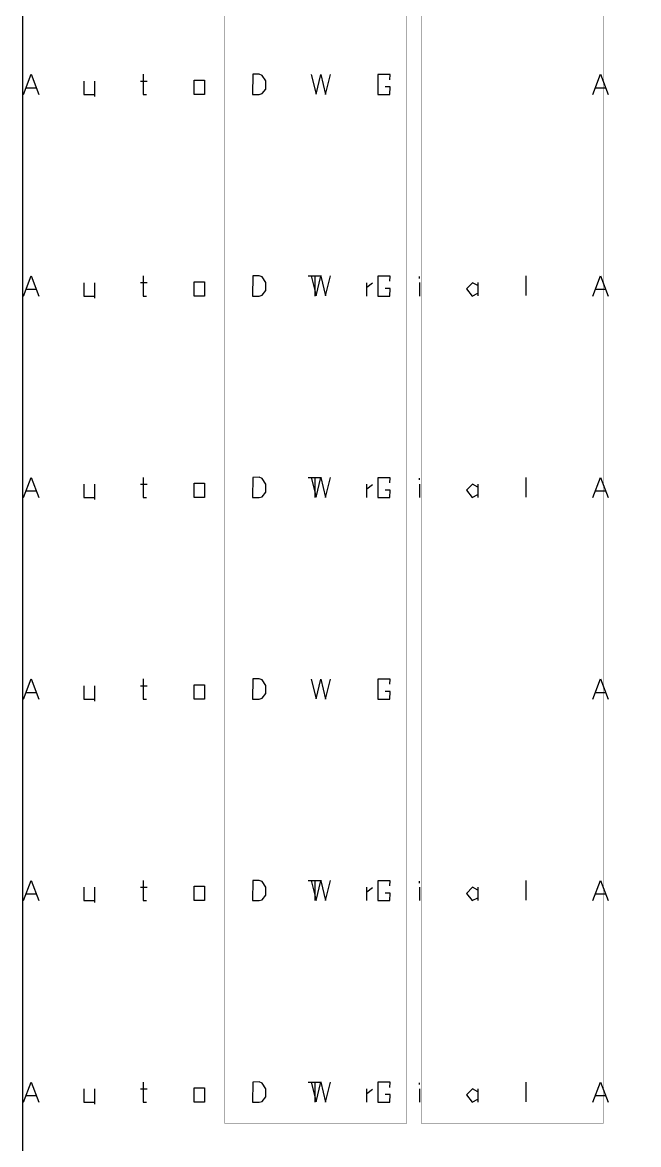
# Model space of a CAD drawing. Extents: x 0 to 595, y -1 to 841.
# Drawn here: x 0.2 to 128.9, y 201.3 to 435.6 of the extents above; entities that cross this region are included whole.
import ezdxf

# ---------------------------------------------------------------- set-up
doc = ezdxf.new("R2010")
doc.units = 0
doc.header["$MEASUREMENT"] = 0
doc.header["$XCLIPFRAME"] = 2
for name, color, linetype in [('at_Entity', 7, 'Continuous'), ('at_Rect', 7, 'Continuous'), ('at_Solid', 7, 'Continuous'), ('at_Text', 7, 'Continuous')]:
    doc.layers.add(name, color=color, linetype=linetype)
picture_1 = doc.add_image_def('image1.jpg', size_in_pixel=(1446, 2048))

msp = doc.modelspace()

# ---------------------------------------------------------------- linework, layer by layer
at = {"color": 28}
for p, q in [((119.31, 420.58), (120.91, 424.79)), ((120.91, 424.79), (122.51, 420.58)), ((119.9, 421.98), (121.9, 421.98)), ((0.42, 378.5), (2.02, 382.71)), ((2.02, 382.71), (3.62, 378.5)), ((25.45, 382.71), (25.45, 378.5)), ((48.3, 382.71), (48.29, 378.5)), ((49.68, 382.73), (48.3, 382.71)), ((50.31, 382.5), (49.68, 382.73)), ((51.04, 381.32), (50.31, 382.5)), ((60.54, 382.69), (61.54, 378.56)), ((61.54, 378.56), (62.54, 382.66)), ((62.54, 382.66), (63.53, 378.51)), ((63.53, 378.51), (64.53, 382.69)), ((76.97, 382.65), (74.43, 382.65)), ((74.43, 382.65), (74.43, 378.5)), ((76.95, 381.58), (76.97, 382.65)), ((1, 379.9), (3.01, 379.9)), ((13.04, 381.28), (13.04, 378.5)), ((15.24, 381.28), (15.24, 378.08)), ((24.84, 381.3), (26.26, 381.3)), ((36.06, 381.49), (38.23, 381.49)), ((36.06, 378.5), (36.06, 381.49)), ((38.23, 381.49), (38.23, 378.5)), ((50.29, 378.67), (51.02, 379.65)), ((51.02, 379.65), (51.04, 381.32)), ((76.97, 380.08), (75.96, 380.08)), ((76.95, 378.5), (76.97, 380.08)), ((13.04, 378.5), (15.24, 378.5)), ((25.45, 378.5), (26.11, 378.5)), ((38.23, 378.5), (36.06, 378.5)), ((48.29, 378.5), (49.65, 378.5)), ((49.65, 378.5), (50.29, 378.67)), ((74.43, 378.5), (76.95, 378.5)), ((119.31, 294.35), (120.91, 298.56)), ((120.91, 298.56), (122.51, 294.35)), ((119.9, 295.75), (121.9, 295.75)), ((0.42, 252.27), (2.02, 256.48)), ((2.02, 256.48), (3.62, 252.27)), ((25.45, 256.48), (25.45, 252.27)), ((48.3, 256.48), (48.29, 252.27)), ((49.68, 256.49), (48.3, 256.48)), ((50.31, 256.26), (49.68, 256.49)), ((51.04, 255.09), (50.31, 256.26)), ((60.54, 256.46), (61.54, 252.33)), ((61.54, 252.33), (62.54, 256.43)), ((62.54, 256.43), (63.53, 252.28)), ((63.53, 252.28), (64.53, 256.46)), ((76.97, 256.42), (74.43, 256.42)), ((74.43, 256.42), (74.43, 252.27)), ((76.95, 255.35), (76.97, 256.42)), ((1, 253.67), (3.01, 253.67)), ((13.04, 255.05), (13.04, 252.27)), ((15.24, 255.05), (15.24, 251.85)), ((24.84, 255.07), (26.26, 255.07)), ((36.06, 255.26), (38.23, 255.26)), ((36.06, 252.27), (36.06, 255.26)), ((38.23, 255.26), (38.23, 252.27)), ((50.29, 252.44), (51.02, 253.41)), ((51.02, 253.41), (51.04, 255.09)), ((76.97, 253.85), (75.96, 253.85)), ((76.95, 252.27), (76.97, 253.85)), ((13.04, 252.27), (15.24, 252.27)), ((25.45, 252.27), (26.11, 252.27)), ((38.23, 252.27), (36.06, 252.27)), ((48.29, 252.27), (49.65, 252.27)), ((49.65, 252.27), (50.29, 252.44)), ((74.43, 252.27), (76.95, 252.27))]:
    msp.add_line(p, q, dxfattribs=at)
at = {"layer": 'at_Entity', "color": 28}
for p, q in [((59.88, 340.63), (62.66, 340.63)), ((61.26, 340.63), (61.26, 336.43)), ((83.12, 340.1), (83.12, 340.48)), ((105.36, 340.62), (105.34, 336.51)), ((72.07, 339.2), (72.07, 336.43)), ((72.1, 338.27), (73.29, 339.16)), ((83.1, 339.22), (83.1, 336.43)), ((94.17, 339.2), (92.91, 337.94)), ((92.91, 337.94), (94.14, 336.43)), ((95.34, 338.61), (94.17, 339.2)), ((95.32, 339.22), (95.32, 336.45)), ((94.14, 336.43), (95.34, 337.03)), ((59.88, 214.4), (62.66, 214.4)), ((61.26, 214.4), (61.26, 210.19)), ((83.12, 213.87), (83.12, 214.25)), ((105.36, 214.39), (105.34, 210.28)), ((72.07, 212.97), (72.07, 210.19)), ((72.1, 212.04), (73.29, 212.92)), ((83.1, 212.99), (83.1, 210.19)), ((94.17, 212.97), (92.91, 211.71)), ((92.91, 211.71), (94.14, 210.19)), ((95.34, 212.38), (94.17, 212.97)), ((95.32, 212.99), (95.32, 210.22)), ((94.14, 210.19), (95.34, 210.79))]:
    msp.add_line(p, q, dxfattribs=at)
at = {"layer": 'at_Entity', "color": 7}
for points in [[(42.42, 205.75, 0.0822, 0.0822, 0), (42.42, 733.79, 0.0822, 0.0822, 0)], [(80.44, 733.79, 0.0822, 0.0822, 0), (80.44, 205.75, 0.0822, 0.0822, 0)], [(83.49, 205.75, 0.0822, 0.0822, 0), (83.49, 733.79, 0.0822, 0.0822, 0)], [(121.53, 733.79, 0.0822, 0.0822, 0), (121.53, 205.75, 0.0822, 0.0822, 0)], [(80.44, 205.75, 0.0822, 0.0822, 0), (42.42, 205.75, 0.0822, 0.0822, 0)], [(121.53, 205.75, 0.0822, 0.0822, 0), (83.49, 205.75, 0.0822, 0.0822, 0)]]:
    msp.add_lwpolyline(points, format="xyseb", dxfattribs=at)
at = {"layer": 'at_Rect', "color": 28}
for p, q in [((59.88, 382.71), (62.66, 382.71)), ((61.26, 382.71), (61.26, 378.5)), ((83.12, 382.18), (83.12, 382.55)), ((105.36, 382.69), (105.34, 378.59)), ((72.07, 381.28), (72.07, 378.5)), ((72.1, 380.35), (73.29, 381.23)), ((83.1, 381.3), (83.1, 378.5)), ((94.17, 381.28), (92.91, 380.02)), ((92.91, 380.02), (94.14, 378.5)), ((95.34, 380.69), (94.17, 381.28)), ((95.32, 381.3), (95.32, 378.53)), ((94.14, 378.5), (95.34, 379.1)), ((59.88, 256.48), (62.66, 256.48)), ((61.26, 256.48), (61.26, 252.27)), ((83.12, 255.95), (83.12, 256.32)), ((105.36, 256.46), (105.34, 252.36)), ((72.07, 255.05), (72.07, 252.27)), ((72.1, 254.12), (73.29, 255)), ((83.1, 255.06), (83.1, 252.27)), ((94.17, 255.05), (92.91, 253.79)), ((92.91, 253.79), (94.14, 252.27)), ((95.34, 254.46), (94.17, 255.05)), ((95.32, 255.06), (95.32, 252.3)), ((94.14, 252.27), (95.34, 252.87))]:
    msp.add_line(p, q, dxfattribs=at)
at = {"layer": 'at_Solid', "color": 28}
for p, q in [((0.42, 420.58), (2.02, 424.79)), ((2.02, 424.79), (3.62, 420.58)), ((25.45, 424.79), (25.45, 420.58)), ((48.3, 424.79), (48.29, 420.58)), ((49.68, 424.8), (48.3, 424.79)), ((50.31, 424.57), (49.68, 424.8)), ((51.04, 423.4), (50.31, 424.57)), ((60.54, 424.77), (61.54, 420.63)), ((61.54, 420.63), (62.54, 424.74)), ((62.54, 424.74), (63.53, 420.59)), ((63.53, 420.59), (64.53, 424.77)), ((76.97, 424.73), (74.43, 424.73)), ((74.43, 424.73), (74.43, 420.58)), ((76.95, 423.66), (76.97, 424.73)), ((1, 421.98), (3.01, 421.98)), ((13.04, 423.36), (13.04, 420.58)), ((15.24, 423.36), (15.24, 420.16)), ((24.84, 423.38), (26.26, 423.38)), ((36.06, 423.57), (38.23, 423.57)), ((36.06, 420.58), (36.06, 423.57)), ((38.23, 423.57), (38.23, 420.58)), ((50.29, 420.75), (51.02, 421.72)), ((51.02, 421.72), (51.04, 423.4)), ((76.97, 422.16), (75.96, 422.16)), ((76.95, 420.58), (76.97, 422.16)), ((13.04, 420.58), (15.24, 420.58)), ((25.45, 420.58), (26.11, 420.58)), ((38.23, 420.58), (36.06, 420.58)), ((48.29, 420.58), (49.65, 420.58)), ((49.65, 420.58), (50.29, 420.75)), ((74.43, 420.58), (76.95, 420.58)), ((119.31, 336.43), (120.91, 340.63)), ((120.91, 340.63), (122.51, 336.43)), ((119.9, 337.83), (121.9, 337.83)), ((0.42, 294.35), (2.02, 298.56)), ((2.02, 298.56), (3.62, 294.35)), ((25.45, 298.56), (25.45, 294.35)), ((48.3, 298.56), (48.29, 294.35)), ((49.68, 298.57), (48.3, 298.56)), ((50.31, 298.34), (49.68, 298.57)), ((51.04, 297.17), (50.31, 298.34)), ((60.54, 298.53), (61.54, 294.4)), ((61.54, 294.4), (62.54, 298.51)), ((62.54, 298.51), (63.53, 294.35)), ((63.53, 294.35), (64.53, 298.53)), ((76.97, 298.49), (74.43, 298.49)), ((74.43, 298.49), (74.43, 294.35)), ((76.95, 297.43), (76.97, 298.49)), ((1, 295.75), (3.01, 295.75)), ((13.04, 297.13), (13.04, 294.35)), ((15.24, 297.13), (15.24, 293.93)), ((24.84, 297.15), (26.26, 297.15)), ((36.06, 297.33), (38.23, 297.33)), ((36.06, 294.35), (36.06, 297.33)), ((38.23, 297.33), (38.23, 294.35)), ((50.29, 294.52), (51.02, 295.49)), ((51.02, 295.49), (51.04, 297.17)), ((76.97, 295.93), (75.96, 295.93)), ((76.95, 294.35), (76.97, 295.93)), ((13.04, 294.35), (15.24, 294.35)), ((25.45, 294.35), (26.11, 294.35)), ((38.23, 294.35), (36.06, 294.35)), ((48.29, 294.35), (49.65, 294.35)), ((49.65, 294.35), (50.29, 294.52)), ((74.43, 294.35), (76.95, 294.35)), ((119.31, 210.19), (120.91, 214.4)), ((120.91, 214.4), (122.51, 210.19)), ((119.9, 211.59), (121.9, 211.59))]:
    msp.add_line(p, q, dxfattribs=at)
at = {"layer": 'at_Text', "color": 28}
for p, q in [((119.31, 378.5), (120.91, 382.71)), ((120.91, 382.71), (122.51, 378.5)), ((119.9, 379.9), (121.9, 379.9)), ((0.42, 336.43), (2.02, 340.63)), ((2.02, 340.63), (3.62, 336.43)), ((25.45, 340.63), (25.45, 336.43)), ((48.3, 340.63), (48.29, 336.43)), ((49.68, 340.65), (48.3, 340.63)), ((50.31, 340.42), (49.68, 340.65)), ((51.04, 339.24), (50.31, 340.42)), ((60.54, 340.61), (61.54, 336.48)), ((61.54, 336.48), (62.54, 340.59)), ((62.54, 340.59), (63.53, 336.43)), ((63.53, 336.43), (64.53, 340.61)), ((76.97, 340.57), (74.43, 340.57)), ((74.43, 340.57), (74.43, 336.43)), ((76.95, 339.51), (76.97, 340.57)), ((1, 337.83), (3.01, 337.83)), ((13.04, 339.21), (13.04, 336.43)), ((15.24, 339.21), (15.24, 336.01)), ((24.84, 339.23), (26.26, 339.23)), ((36.06, 339.41), (38.23, 339.41)), ((36.06, 336.43), (36.06, 339.41)), ((38.23, 339.41), (38.23, 336.43)), ((50.29, 336.6), (51.02, 337.57)), ((51.02, 337.57), (51.04, 339.24)), ((76.97, 338), (75.96, 338)), ((76.95, 336.43), (76.97, 338)), ((13.04, 336.43), (15.24, 336.43)), ((25.45, 336.43), (26.11, 336.43)), ((38.23, 336.43), (36.06, 336.43)), ((48.29, 336.43), (49.65, 336.43)), ((49.65, 336.43), (50.29, 336.6)), ((74.43, 336.43), (76.95, 336.43)), ((119.31, 252.27), (120.91, 256.48)), ((120.91, 256.48), (122.51, 252.27)), ((119.9, 253.67), (121.9, 253.67)), ((0.42, 210.19), (2.02, 214.4)), ((2.02, 214.4), (3.62, 210.19)), ((25.45, 214.4), (25.45, 210.19)), ((48.3, 214.4), (48.29, 210.19)), ((49.68, 214.42), (48.3, 214.4)), ((50.31, 214.19), (49.68, 214.42)), ((51.04, 213.01), (50.31, 214.19)), ((60.54, 214.38), (61.54, 210.25)), ((61.54, 210.25), (62.54, 214.36)), ((62.54, 214.36), (63.53, 210.2)), ((63.53, 210.2), (64.53, 214.38)), ((76.97, 214.34), (74.43, 214.34)), ((74.43, 214.34), (74.43, 210.19)), ((76.95, 213.27), (76.97, 214.34)), ((1, 211.59), (3.01, 211.59)), ((13.04, 212.98), (13.04, 210.19)), ((15.24, 212.98), (15.24, 209.77)), ((24.84, 212.99), (26.26, 212.99)), ((36.06, 213.18), (38.23, 213.18)), ((36.06, 210.19), (36.06, 213.18)), ((38.23, 213.18), (38.23, 210.19)), ((50.29, 210.36), (51.02, 211.34)), ((51.02, 211.34), (51.04, 213.01)), ((76.97, 211.77), (75.96, 211.77)), ((76.95, 210.19), (76.97, 211.77)), ((13.04, 210.19), (15.24, 210.19)), ((25.45, 210.19), (26.11, 210.19)), ((38.23, 210.19), (36.06, 210.19)), ((48.29, 210.19), (49.65, 210.19)), ((49.65, 210.19), (50.29, 210.36)), ((74.43, 210.19), (76.95, 210.19))]:
    msp.add_line(p, q, dxfattribs=at)

# ---------------------------------------------------------------- pictures from other files: only their frames are drawn
image = msp.add_image(picture_1, insert=(0, 0.01), size_in_units=(594.46, 841.54))
image.set_boundary_path([(0.026, 2047.983), (1446.026, 2047.983), (1446.026, -0.017), (0.026, -0.017), (0.026, 2047.983)])

doc.saveas('drawing.dxf')
